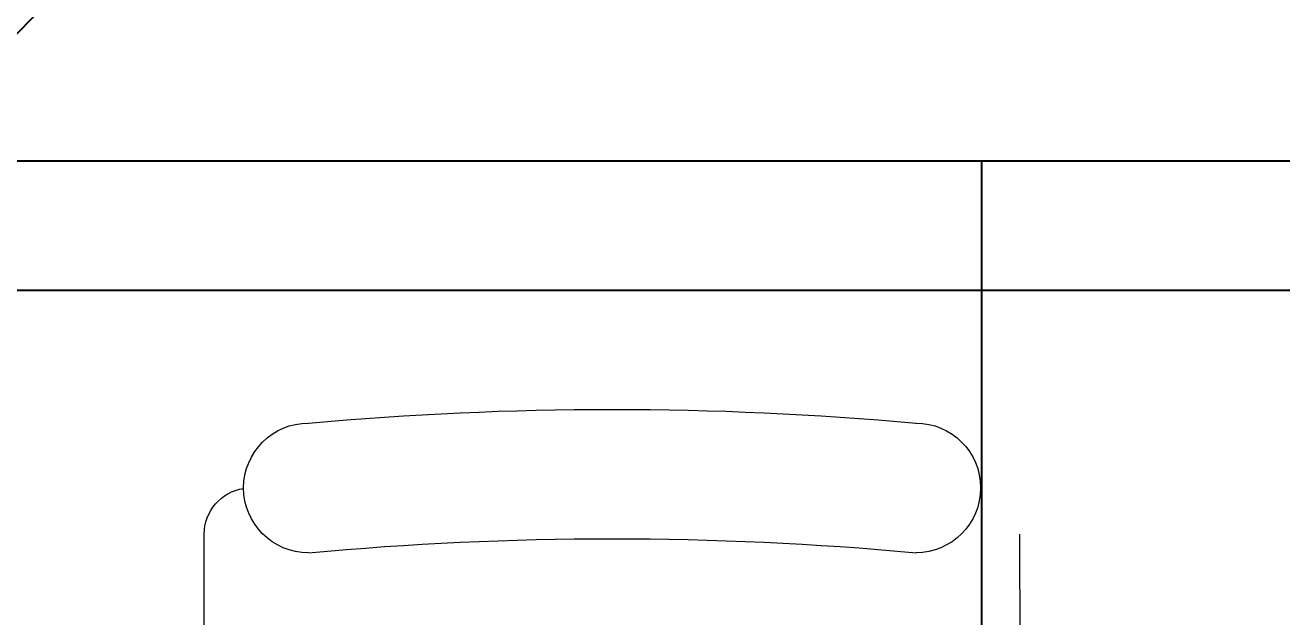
# Model space of a CAD drawing. Extents: x -178977 to 231842, y -29287 to 19916.
# Drawn here: x 36059 to 36738, y 2013 to 2333 of the extents above; entities that cross this region are included whole.
import ezdxf
from ezdxf import colors
from ezdxf.entities.mleader import LeaderData, LeaderLine
from ezdxf.math import Vec2, Vec3

# ---------------------------------------------------------------- set-up
doc = ezdxf.new("R2010")
doc.units = 0
doc.header["$LTSCALE"] = 0.25
doc.linetypes.add('DASHDOT', pattern=[25.4, 12.7, -6.35, 0, -6.35])
doc.layers.add('01-First Floor-FUR$0$FALSE CEILING', color=251, linetype='Continuous')
for name, color, linetype, lineweight in [('01-First Floor-FUR$0$LOADING', 253, 'Continuous', 5), ('01-First Floor-FUR$0$Walls', 251, 'Continuous', 5), ('E-LITE-CIRC', 6, 'Continuous', 25), ('E-LITE-CLNG-CNDT', 6, 'DASHDOT', 35)]:
    doc.layers.add(name, color=color, linetype=linetype, lineweight=lineweight)
doc.styles.add('DC_SIMPLEX', font='SIMPLEX.shx', dxfattribs={"width": 0.7})

# ---------------------------------------------------------------- blocks, each defined once
blk = doc.blocks.new('01-First Floor-FUR$0$GF21018-P')
at = {"color": 0}
for p, q in [((-0.2207, 0.47563), (-0.2207, 0.0675)), ((0.22049, 0.47563), (0.22049, 0.0675))]:
    blk.add_line(p, q, dxfattribs=at)
for centre, radius, start, end in [((-0.16429, 0.0425), 0.03511, 90, 270), ((0, 1.84674), 1.77674, 264.69456, 275.30527), ((0.16409, 0.0425), 0.03511, 270, 90), ((-0.1957, 0.0675), 0.025, 180, 261.47208), ((0, 1.83136), 1.83136, 264.85322, 275.14698)]:
    blk.add_arc(centre, radius, start, end, dxfattribs=at)
blk = doc.blocks.new('01-First Floor-FUR')
at = {"layer": '01-First Floor-FUR$0$FALSE CEILING', "linetype": 'Continuous'}
for p, q in [((36576, -810), (36576, 2260)), ((35376, 2190), (39376, 2190))]:
    blk.add_line(p, q, dxfattribs=at)
at = {"layer": '01-First Floor-FUR$0$FALSE CEILING'}
blk.add_lwpolyline([(35376, 2260), (39376, 2260), (39376, -810), (35376, -810)], close=True, dxfattribs=at)
at = {"layer": '01-First Floor-FUR$0$Walls'}
blk.add_line((39376, 2260), (35376, 2260), dxfattribs=at)
at = {"layer": '01-First Floor-FUR$0$LOADING', "extrusion": (-2.24021e-05, 7.77426e-06, 1), "xscale": -1000, "yscale": 1000.000000000001, "zscale": 1000, "rotation": 180.0014107650308}
blk.add_blockref('01-First Floor-FUR$0$GF21018-P', (36376.15, 2125.38, -0.92), dxfattribs=at)
blk = doc.blocks.new('ARR0W')
at = {"color": 45}
blk.add_ellipse((0, 0), major_axis=(0.4, 0), ratio=0.4, dxfattribs=at)
at = {"color": 45, "ltscale": 0.5}
blk.add_solid([(-1.4, 0.1667), (-0.4, 0), (-1.4, -0.1667)], dxfattribs=at)

msp = doc.modelspace()

# ---------------------------------------------------------------- block references
at = {"layer": 'E-LITE-CLNG-CNDT'}
msp.add_blockref('01-First Floor-FUR', (0, 0), dxfattribs=at)

# ---------------------------------------------------------------- leaders
at = {"layer": 'E-LITE-CIRC'}
ml = msp.add_multileader_mtext('Standard', dxfattribs=at)
ml.set_content('{\\Fdc_el_romans|c0;\\W0.8;TO\\Fromans|c0; \\Fsimplex|c0;PP-\\Fdc_el_romans|c0;F1\\Fsimplex|c0;/M42}', color=256, style='DC_SIMPLEX')
ml.set_leader_properties()
ml.set_arrow_properties(name='ARR0W')
ml.build(insert=Vec2(0, 0))
ml.multileader.update_dxf_attribs({"dogleg_length": 200, "arrow_head_size": 140, "scale": 100})
ctx = ml.context
ctx.base_point, ctx.scale, ctx.char_height, ctx.arrow_head_size, ctx.landing_gap_size, ctx.plane_origin, ctx.plane_x_axis, ctx.plane_y_axis = Vec3(36244.68, 2411.87, 0), 100, 200, 140, 140, Vec3(23032.36, -4913.23, 0), Vec3(1, -0.000001, 0), Vec3(0.000001, 1, 0)
notes = []
notes.append((ctx, [(1, (1, 1, 0), (36135.89, 2411.87, 0), (1, -0.000001, 0), 108.79, [(0, [(35180.96, 1442.23, 0)], 0, [])])]))
ctx.mtext.insert, ctx.mtext.text_direction, ctx.mtext.rotation, ctx.mtext.flow_direction = Vec3(36384.68, 2545.2, 0), Vec3(1, -0.000001, 0), 6.283185, 5
for ctx, leaders in notes:
    for number, flags, end, landing, length, lines in leaders:
        leader = LeaderData()
        leader.index, (leader.has_last_leader_line, leader.has_dogleg_vector, leader.attachment_direction) = number, flags
        leader.last_leader_point, leader.dogleg_vector, leader.dogleg_length = Vec3(end), Vec3(landing), length
        for number, points, colour, breaks in lines:
            line = LeaderLine()
            line.index, line.vertices, line.color, line.breaks = number, Vec3.list(points), colors.encode_raw_color(colour), breaks
            leader.lines.append(line)
        ctx.leaders.append(leader)

doc.saveas('drawing.dxf')
